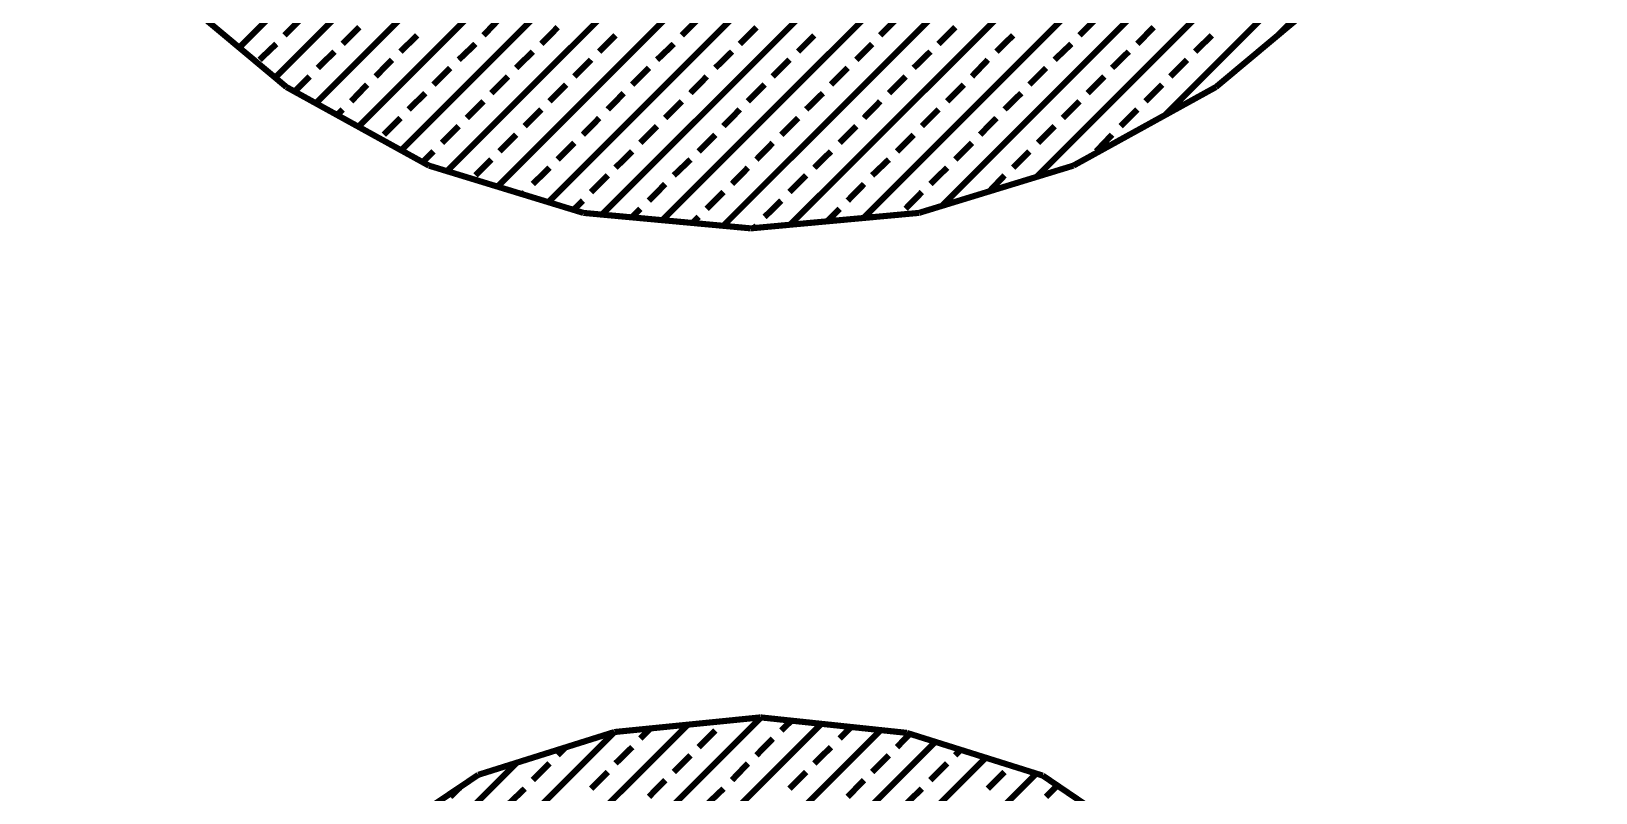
# Model space of a CAD drawing. Extents: x 2 to 176, y -19 to 159.
# Drawn here: x 107.872 to 108.847, y 120.334 to 120.808 of the extents above; entities that cross this region are included whole.
import ezdxf

# ---------------------------------------------------------------- set-up
doc = ezdxf.new("R2010")
doc.units = 0
doc.layers.add('BG_SILKSCREEN_TOP', color=7, linetype='CONTINUOUS')

msp = doc.modelspace()

# ---------------------------------------------------------------- linework, layer by layer
at = {"layer": 'BG_SILKSCREEN_TOP', "const_width": 0.00381}
for points in [[(108.001054, 120.798082), (108.73994, 121.536968)], [(108.02366, 120.77954), (108.758736, 121.514616)], [(108.048806, 120.763284), (108.773976, 121.488454)], [(108.075476, 120.748806), (108.788454, 121.461784)], [(108.102146, 120.734074), (108.802932, 121.435114)], [(108.130848, 120.72112), (108.815378, 121.40565)], [(108.162344, 120.711468), (108.824776, 121.3739)], [(108.194094, 120.701816), (108.833666, 121.341642)], [(108.227368, 120.693942), (108.840524, 121.307098)], [(108.265214, 120.69064), (108.84281, 121.268236)], [(108.30306, 120.687084), (108.84535, 121.229374)], [(108.34497, 120.687846), (108.843572, 121.186448)], [(108.390436, 120.69191), (108.839508, 121.140728)], [(108.439458, 120.69953), (108.830618, 121.090944)], [(108.49864, 120.717818), (108.813854, 121.032778)], [(108.578396, 120.755918), (108.776262, 120.953784)], [(107.94873, 120.842278), (108.030772, 120.773698)], [(108.6104, 120.773698), (108.692442, 120.842278)], [(108.029502, 120.805956), (108.039916, 120.81637)], [(108.065824, 120.800622), (108.076238, 120.811036)], [(108.153708, 120.805956), (108.163614, 120.81637)], [(108.189776, 120.800622), (108.199936, 120.811036)], [(108.277406, 120.805956), (108.28782, 120.81637)], [(108.313474, 120.800622), (108.323888, 120.811036)], [(108.401104, 120.805956), (108.411518, 120.81637)], [(108.437426, 120.800622), (108.44784, 120.811036)], [(108.52531, 120.805956), (108.535724, 120.81637)], [(108.561378, 120.800622), (108.571538, 120.811036)], [(108.649008, 120.805956), (108.659422, 120.81637)], [(108.014008, 120.790716), (108.024422, 120.800622)], [(108.101892, 120.795796), (108.112306, 120.805956)], [(108.138214, 120.790716), (108.148628, 120.800622)], [(108.225844, 120.795796), (108.236004, 120.805956)], [(108.261912, 120.790716), (108.272326, 120.800622)], [(108.349796, 120.795796), (108.359956, 120.805956)], [(108.386118, 120.790716), (108.396024, 120.800622)], [(108.473494, 120.795796), (108.483908, 120.805956)], [(108.509816, 120.790716), (108.52023, 120.800622)], [(108.597446, 120.795796), (108.60786, 120.805956)], [(108.05033, 120.785636), (108.060744, 120.795796)], [(108.086398, 120.780302), (108.096558, 120.790716)], [(108.174028, 120.785636), (108.184442, 120.795796)], [(108.21035, 120.780302), (108.220764, 120.790716)], [(108.298234, 120.785636), (108.308648, 120.795796)], [(108.334048, 120.780302), (108.344462, 120.790716)], [(108.421932, 120.785636), (108.432346, 120.795796)], [(108.458254, 120.780302), (108.46816, 120.790716)], [(108.54563, 120.785636), (108.556044, 120.795796)], [(108.581952, 120.780302), (108.592366, 120.790716)], [(108.035598, 120.77065), (108.04525, 120.780302)], [(108.122466, 120.775222), (108.13288, 120.785636)], [(108.158534, 120.769888), (108.168948, 120.780302)], [(108.246418, 120.775222), (108.256832, 120.785636)], [(108.28274, 120.769888), (108.2929, 120.780302)], [(108.37037, 120.775222), (108.380784, 120.785636)], [(108.406438, 120.769888), (108.416852, 120.780302)], [(108.494068, 120.775222), (108.504482, 120.785636)], [(108.53039, 120.769888), (108.540804, 120.780302)], [(108.030772, 120.773698), (108.119672, 120.724676)], [(108.071158, 120.764808), (108.081064, 120.775222)], [(108.106972, 120.759728), (108.117386, 120.769888)], [(108.194856, 120.764808), (108.20527, 120.775222)], [(108.231178, 120.759728), (108.241084, 120.769888)], [(108.318554, 120.764808), (108.328968, 120.775222)], [(108.354876, 120.759728), (108.36529, 120.769888)], [(108.44276, 120.764808), (108.453174, 120.775222)], [(108.478574, 120.759728), (108.488988, 120.769888)], [(108.5215, 120.724676), (108.6104, 120.773698)], [(108.566458, 120.764808), (108.576872, 120.775222)], [(108.062268, 120.756172), (108.065824, 120.759728)], [(108.143294, 120.754394), (108.153708, 120.764808)], [(108.179362, 120.749314), (108.189776, 120.759728)], [(108.266992, 120.754394), (108.277406, 120.764808)], [(108.303314, 120.749314), (108.313474, 120.759728)], [(108.390944, 120.754394), (108.401104, 120.764808)], [(108.427012, 120.749314), (108.437426, 120.759728)], [(108.514896, 120.754394), (108.52531, 120.764808)], [(108.550964, 120.749314), (108.561378, 120.759728)], [(108.091478, 120.74398), (108.101892, 120.754394)], [(108.215684, 120.74398), (108.225844, 120.754394)], [(108.339382, 120.74398), (108.349796, 120.754394)], [(108.463334, 120.74398), (108.473494, 120.754394)], [(108.1278, 120.7389), (108.138214, 120.749314)], [(108.163614, 120.733566), (108.174028, 120.74398)], [(108.251498, 120.7389), (108.261912, 120.749314)], [(108.28782, 120.733566), (108.298234, 120.74398)], [(108.375704, 120.7389), (108.386118, 120.749314)], [(108.411518, 120.733566), (108.421932, 120.74398)], [(108.499402, 120.7389), (108.509816, 120.749314)], [(108.535724, 120.733566), (108.54563, 120.74398)], [(108.115608, 120.726708), (108.122466, 120.733566)], [(108.199936, 120.728486), (108.21035, 120.7389)], [(108.236004, 120.723406), (108.246418, 120.733566)], [(108.323888, 120.728486), (108.334048, 120.7389)], [(108.359956, 120.723406), (108.37037, 120.733566)], [(108.44784, 120.728486), (108.458254, 120.7389)], [(108.483908, 120.723406), (108.494068, 120.733566)], [(108.119672, 120.724676), (108.215938, 120.695212)], [(108.148628, 120.71858), (108.158534, 120.728486)], [(108.184442, 120.713246), (108.194856, 120.723406)], [(108.272326, 120.71858), (108.28274, 120.728486)], [(108.308648, 120.713246), (108.318554, 120.723406)], [(108.396024, 120.71858), (108.406438, 120.728486)], [(108.425234, 120.695212), (108.5215, 120.724676)], [(108.432346, 120.713246), (108.44276, 120.723406)], [(108.220764, 120.708166), (108.231178, 120.71858)], [(108.256832, 120.702832), (108.266992, 120.713246)], [(108.344462, 120.708166), (108.354876, 120.71858)], [(108.380784, 120.702832), (108.390944, 120.713246)], [(108.468922, 120.70842), (108.478574, 120.71858)], [(108.178092, 120.706642), (108.179362, 120.708166)], [(108.209588, 120.69699), (108.215684, 120.702832)], [(108.2929, 120.697752), (108.303314, 120.708166)], [(108.328968, 120.692672), (108.339382, 120.702832)], [(108.416852, 120.697752), (108.427012, 120.708166)], [(108.215938, 120.695212), (108.320332, 120.68556)], [(108.246418, 120.692672), (108.251498, 120.697752)], [(108.28401, 120.688862), (108.28782, 120.692672)], [(108.320332, 120.68556), (108.425234, 120.695212)], [(108.36783, 120.689878), (108.375704, 120.697752)], [(108.322364, 120.68556), (108.323888, 120.687338)], [(107.873546, 119.927116), (108.326682, 120.380506)], [(108.326428, 120.380506), (108.235242, 120.371362)], [(108.417614, 120.370854), (108.326428, 120.380506)], [(107.873546, 119.885968), (108.364274, 120.376442)], [(107.873546, 119.844566), (108.401612, 120.372886)], [(107.878118, 119.97309), (108.280708, 120.37568)], [(107.882944, 120.019064), (108.234734, 120.370854)], [(108.235242, 120.371362), (108.150406, 120.344692)], [(108.251498, 120.367298), (108.257848, 120.373648)], [(108.28782, 120.361964), (108.298234, 120.372378)], [(108.303314, 120.377712), (108.303822, 120.378474)], [(108.339382, 120.372378), (108.345732, 120.378474)], [(108.375704, 120.367298), (108.38307, 120.374664)], [(108.411518, 120.361964), (108.419646, 120.370346)], [(108.50245, 120.344184), (108.417614, 120.370854)], [(107.873546, 119.803418), (108.435648, 120.36552)], [(108.199936, 120.356884), (108.204762, 120.36171)], [(108.236004, 120.351804), (108.246418, 120.361964)], [(108.323888, 120.356884), (108.334048, 120.367298)], [(108.359956, 120.351804), (108.37037, 120.361964)], [(108.44784, 120.356884), (108.451142, 120.360186)], [(107.873546, 119.761762), (108.46689, 120.35536)], [(107.901486, 120.079008), (108.17479, 120.352566)], [(108.184442, 120.34139), (108.194856, 120.351804)], [(108.272326, 120.34647), (108.28274, 120.356884)], [(108.308648, 120.34139), (108.318554, 120.351804)], [(108.396024, 120.34647), (108.406438, 120.356884)], [(108.432346, 120.34139), (108.44276, 120.351804)], [(107.873546, 119.720868), (108.498386, 120.345454)], [(108.150406, 120.344692), (108.006134, 120.247664)], [(108.220764, 120.336056), (108.231178, 120.34647)], [(108.256832, 120.330976), (108.266992, 120.34139)], [(108.344462, 120.336056), (108.354876, 120.34647)], [(108.380784, 120.330976), (108.390944, 120.34139)], [(108.46816, 120.336056), (108.478574, 120.34647)], [(108.645706, 120.246902), (108.50245, 120.344184)], [(108.13288, 120.330976), (108.138976, 120.336818)], [(108.168948, 120.32615), (108.179362, 120.336056)], [(108.2929, 120.32615), (108.303314, 120.336056)], [(108.416852, 120.32615), (108.427012, 120.336056)], [(108.504482, 120.330976), (108.511594, 120.338088)]]:
    msp.add_lwpolyline(points, dxfattribs=at)

doc.saveas('drawing.dxf')
